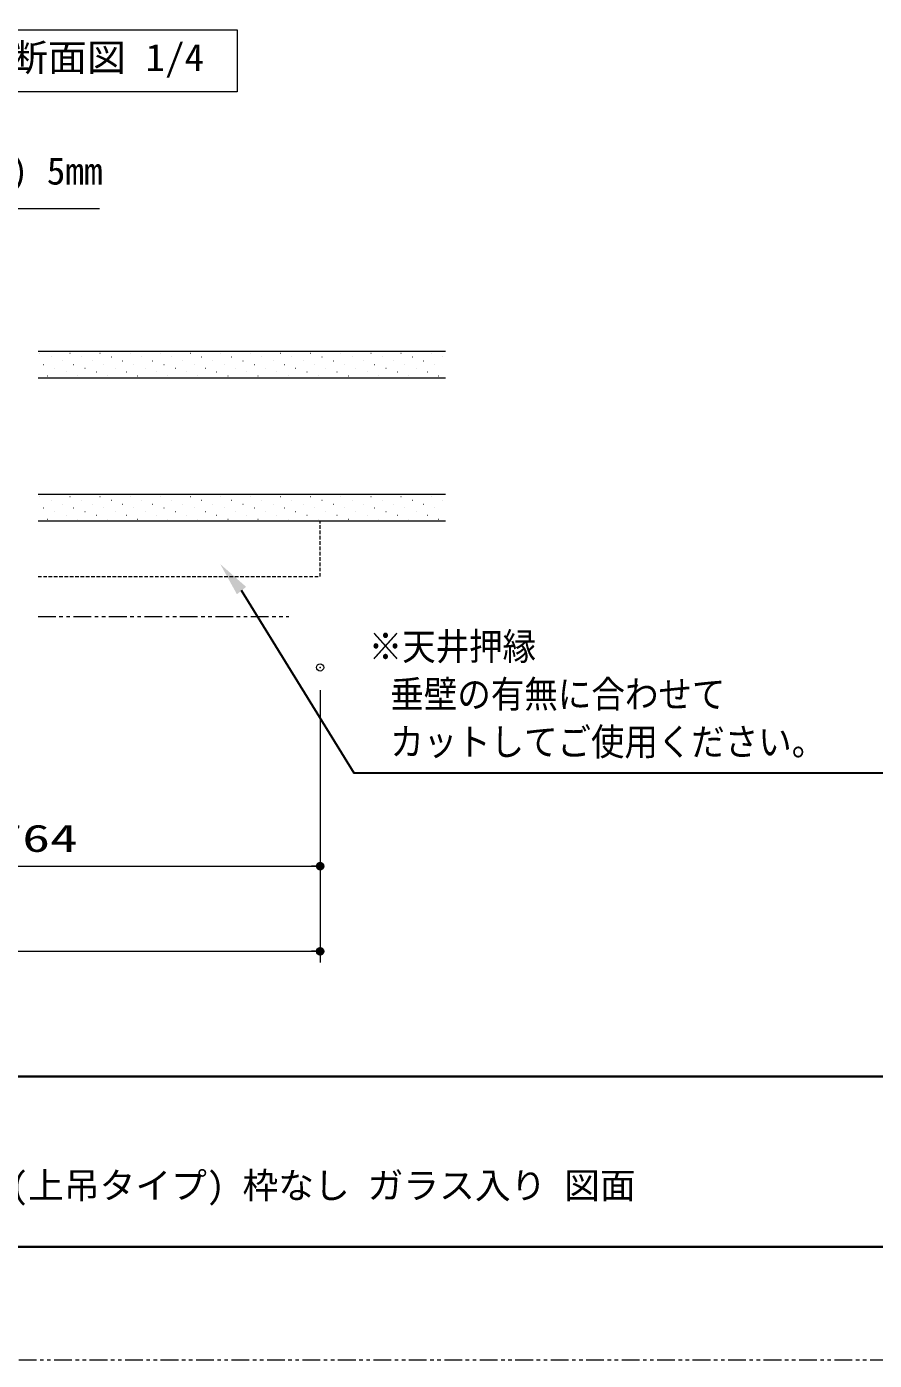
# Model space of a CAD drawing. Units: millimetres, scale not verified. Extents: x -1306 to 1306, y -607 to 607.
# Drawn here: x -641.4 to -342.7, y -594 to -124.1 of the extents above; entities that cross this region are included whole.
import ezdxf
from ezdxf.enums import TextEntityAlignment as Align

# ---------------------------------------------------------------- set-up
doc = ezdxf.new("R2010")
doc.units = ezdxf.units.MM
doc.header["$LTSCALE"] = 5
doc.header["$PDMODE"] = 32
doc.header["$PDSIZE"] = 2.5
doc.linetypes.add('USER1', pattern=[2.5, 1.25, -0.25, 0.25, -0.25, 0.25, -0.25])
doc.linetypes.add('USER2', pattern=[0.375, 0.25, -0.125])
for name, color, linetype, lineweight in [('0-1_線(黄)', 2, 'Continuous', 15), ('0-3_陰線', 4, 'USER1', 9), ('0-8_二点鎖線', 4, 'USER1', 9), ('0-B_点線(水)', 4, 'USER2', 9), ('0-D_線(白)', 7, 'Continuous', 30), ('1-1_寸法線', 3, 'Continuous', 13), ('1-2_ハッチング', 6, 'Continuous', 9), ('1-4_DEFPOINTS', 7, 'Continuous', 5), ('1-5_0', 3, 'Continuous', 25), ('1-7_図面枠', 7, 'Continuous', 35)]:
    doc.layers.add(name, color=color, linetype=linetype, lineweight=lineweight)
doc.styles.add('ＭＳ ゴシック', font='')
doc.styles.get('ＭＳ ゴシック').set_extended_font_data('MS Gothic')

# ---------------------------------------------------------------- blocks, each defined once
blk = doc.blocks.new('_DOT')
at = {"layer": '1-5_0'}
blk.add_line((-2.5, 0), (-5, 0), dxfattribs=at)
for points in [[(0, 0), (-2.5, 0), (-2.48, 0.313)], [(0, 0), (-2.48, -0.313), (-2.5, 0)], [(0, 0), (-2.48, 0.313), (-2.421, 0.622)], [(0, 0), (-2.421, -0.622), (-2.48, -0.313)], [(0, 0), (-2.421, 0.622), (-2.324, 0.92)], [(0, 0), (-2.324, -0.92), (-2.421, -0.622)], [(0, 0), (-2.324, 0.92), (-2.191, 1.204)], [(0, 0), (-2.191, -1.204), (-2.324, -0.92)], [(0, 0), (-2.191, 1.204), (-2.023, 1.469)], [(0, 0), (-2.023, -1.469), (-2.191, -1.204)], [(0, 0), (-2.023, 1.469), (-1.822, 1.711)], [(0, 0), (-1.822, -1.711), (-2.023, -1.469)], [(0, 0), (-1.822, 1.711), (-1.594, 1.926)], [(0, 0), (-1.594, -1.926), (-1.822, -1.711)], [(0, 0), (-1.594, 1.926), (-1.34, 2.111)], [(0, 0), (-1.34, -2.111), (-1.594, -1.926)], [(0, 0), (-1.34, 2.111), (-1.064, 2.262)], [(0, 0), (-1.064, -2.262), (-1.34, -2.111)], [(0, 0), (-1.064, 2.262), (-0.773, 2.378)], [(0, 0), (-0.773, -2.378), (-1.064, -2.262)], [(0, 0), (-0.773, 2.378), (-0.468, 2.456)], [(0, 0), (-0.468, -2.456), (-0.773, -2.378)], [(0, 0), (-0.468, 2.456), (-0.157, 2.495)], [(0, 0), (-0.157, -2.495), (-0.468, -2.456)], [(0, 0), (-0.157, 2.495), (0.157, 2.495)], [(0, 0), (0.157, -2.495), (-0.157, -2.495)], [(0, 0), (0.157, 2.495), (0.468, 2.456)], [(0, 0), (0.468, 2.456), (0.773, 2.378)], [(0, 0), (0.773, 2.378), (1.064, 2.262)], [(0, 0), (1.064, 2.262), (1.34, 2.111)], [(0, 0), (1.34, 2.111), (1.594, 1.926)], [(0, 0), (1.594, 1.926), (1.822, 1.711)], [(0, 0), (1.822, 1.711), (2.023, 1.469)], [(0, 0), (2.023, 1.469), (2.191, 1.204)], [(0, 0), (2.191, 1.204), (2.324, 0.92)], [(0, 0), (2.324, 0.92), (2.421, 0.622)], [(0, 0), (2.421, 0.622), (2.48, 0.313)], [(0, 0), (2.48, 0.313), (2.5, 0)], [(0, 0), (0.468, -2.456), (0.157, -2.495)], [(0, 0), (0.773, -2.378), (0.468, -2.456)], [(0, 0), (1.064, -2.262), (0.773, -2.378)], [(0, 0), (1.34, -2.111), (1.064, -2.262)], [(0, 0), (1.594, -1.926), (1.34, -2.111)], [(0, 0), (1.822, -1.711), (1.594, -1.926)], [(0, 0), (2.023, -1.469), (1.822, -1.711)], [(0, 0), (2.191, -1.204), (2.023, -1.469)], [(0, 0), (2.324, -0.92), (2.191, -1.204)], [(0, 0), (2.421, -0.622), (2.324, -0.92)], [(0, 0), (2.48, -0.313), (2.421, -0.622)], [(0, 0), (2.5, 0), (2.48, -0.313)]]:
    blk.add_solid(points, dxfattribs=at)

msp = doc.modelspace()

# ---------------------------------------------------------------- linework, layer by layer
at = {"layer": '0-1_線(黄)'}
for p, q in [((-637.414, -238.393), (-493.846, -238.393)), ((-637.414, -247.893), (-493.846, -247.893)), ((-493.846, -288.893), (-637.414, -288.893)), ((-493.846, -298.393), (-637.414, -298.393))]:
    msp.add_line(p, q, dxfattribs=at)
msp.add_lwpolyline([(-668.904, -125.291), (-567.228, -125.291), (-567.228, -147.126), (-668.904, -147.126)], close=True, dxfattribs=at)
at = {"layer": '0-3_陰線'}
msp.add_line((387.036, -594), (-1292.964, -594), dxfattribs=at)
at = {"layer": '0-8_二点鎖線'}
msp.add_line((-637.414, -331.893), (-548.997, -331.893), dxfattribs=at)
at = {"layer": '0-B_点線(水)'}
for p, q in [((-537.997, -317.893), (-537.997, -298.393)), ((-637.414, -317.893), (-537.997, -317.893))]:
    msp.add_line(p, q, dxfattribs=at)
at = {"layer": '0-D_線(白)'}
msp.add_lwpolyline([(-334.828, -387.146), (-526.006, -387.146), (-565.693, -322.796)], dxfattribs=at)
msp.add_solid([(-573.208, -313.441), (-564.069, -321.492), (-567.318, -324.101)], dxfattribs=at)
at = {"layer": '1-1_寸法線'}
for p, q in [((-537.997, -357.893), (-537.997, -453.893)), ((-537.997, -357.893), (-537.997, -423.893)), ((-735.483, -419.893), (-540.997, -419.893)), ((-1131.424, -449.893), (-540.997, -449.893))]:
    msp.add_line(p, q, dxfattribs=at)
msp.add_lwpolyline([(-615.76, -188.326), (-871.323, -188.326), (-907.997, -324.221)], dxfattribs=at)
at = {"layer": '1-2_ハッチング'}
for p, q in [((-636.792, -239.15), (-636.742, -239.15)), ((-626.185, -239.15), (-626.135, -239.15)), ((-615.579, -239.15), (-615.529, -239.15)), ((-604.972, -239.15), (-604.922, -239.15)), ((-594.366, -239.15), (-594.316, -239.15)), ((-583.759, -239.15), (-583.709, -239.15)), ((-573.152, -239.15), (-573.102, -239.15)), ((-562.546, -239.15), (-562.496, -239.15)), ((-551.939, -239.15), (-551.889, -239.15)), ((-541.333, -239.15), (-541.283, -239.15)), ((-530.726, -239.15), (-530.676, -239.15)), ((-520.119, -239.15), (-520.069, -239.15)), ((-509.513, -239.15), (-509.463, -239.15)), ((-498.906, -239.15), (-498.856, -239.15)), ((-635.466, -243.127), (-635.416, -243.127)), ((-632.815, -240.476), (-632.765, -240.476)), ((-628.837, -241.801), (-628.787, -241.801)), ((-624.86, -243.127), (-624.81, -243.127)), ((-622.208, -240.476), (-622.158, -240.476)), ((-618.231, -241.801), (-618.181, -241.801)), ((-614.253, -243.127), (-614.203, -243.127)), ((-611.601, -240.476), (-611.551, -240.476)), ((-607.624, -241.801), (-607.574, -241.801)), ((-603.646, -243.127), (-603.596, -243.127)), ((-600.995, -240.476), (-600.945, -240.476)), ((-597.017, -241.801), (-596.967, -241.801)), ((-593.04, -243.127), (-592.99, -243.127)), ((-590.388, -240.476), (-590.338, -240.476)), ((-586.411, -241.801), (-586.361, -241.801)), ((-582.433, -243.127), (-582.383, -243.127)), ((-579.782, -240.476), (-579.732, -240.476)), ((-575.804, -241.801), (-575.754, -241.801)), ((-571.827, -243.127), (-571.777, -243.127)), ((-569.175, -240.476), (-569.125, -240.476)), ((-565.197, -241.801), (-565.147, -241.801)), ((-561.22, -243.127), (-561.17, -243.127)), ((-558.568, -240.476), (-558.518, -240.476)), ((-554.591, -241.801), (-554.541, -241.801)), ((-550.613, -243.127), (-550.563, -243.127)), ((-547.962, -240.476), (-547.912, -240.476)), ((-543.984, -241.801), (-543.934, -241.801)), ((-540.007, -243.127), (-539.957, -243.127)), ((-537.355, -240.476), (-537.305, -240.476)), ((-533.378, -241.801), (-533.328, -241.801)), ((-529.4, -243.127), (-529.35, -243.127)), ((-526.749, -240.476), (-526.699, -240.476)), ((-522.771, -241.801), (-522.721, -241.801)), ((-518.794, -243.127), (-518.744, -243.127)), ((-516.142, -240.476), (-516.092, -240.476)), ((-512.164, -241.801), (-512.114, -241.801)), ((-508.187, -243.127), (-508.137, -243.127)), ((-505.535, -240.476), (-505.485, -240.476)), ((-501.558, -241.801), (-501.508, -241.801)), ((-497.58, -243.127), (-497.53, -243.127)), ((-494.929, -240.476), (-494.879, -240.476)), ((-634.14, -247.105), (-634.09, -247.105)), ((-631.489, -244.453), (-631.439, -244.453)), ((-627.511, -245.779), (-627.461, -245.779)), ((-623.534, -247.105), (-623.484, -247.105)), ((-620.882, -244.453), (-620.832, -244.453)), ((-616.905, -245.779), (-616.855, -245.779)), ((-612.927, -247.105), (-612.877, -247.105)), ((-610.276, -244.453), (-610.226, -244.453)), ((-606.298, -245.779), (-606.248, -245.779)), ((-602.321, -247.105), (-602.271, -247.105)), ((-599.669, -244.453), (-599.619, -244.453)), ((-595.691, -245.779), (-595.641, -245.779)), ((-591.714, -247.105), (-591.664, -247.105)), ((-589.062, -244.453), (-589.012, -244.453)), ((-585.085, -245.779), (-585.035, -245.779)), ((-581.107, -247.105), (-581.057, -247.105)), ((-578.456, -244.453), (-578.406, -244.453)), ((-574.478, -245.779), (-574.428, -245.779)), ((-570.501, -247.105), (-570.451, -247.105)), ((-567.849, -244.453), (-567.799, -244.453)), ((-563.872, -245.779), (-563.822, -245.779)), ((-559.894, -247.105), (-559.844, -247.105)), ((-557.243, -244.453), (-557.193, -244.453)), ((-553.265, -245.779), (-553.215, -245.779)), ((-549.288, -247.105), (-549.238, -247.105)), ((-546.636, -244.453), (-546.586, -244.453)), ((-542.658, -245.779), (-542.608, -245.779)), ((-538.681, -247.105), (-538.631, -247.105)), ((-536.029, -244.453), (-535.979, -244.453)), ((-532.052, -245.779), (-532.002, -245.779)), ((-528.074, -247.105), (-528.024, -247.105)), ((-525.423, -244.453), (-525.373, -244.453)), ((-521.445, -245.779), (-521.395, -245.779)), ((-517.468, -247.105), (-517.418, -247.105)), ((-514.816, -244.453), (-514.766, -244.453)), ((-510.839, -245.779), (-510.789, -245.779)), ((-506.861, -247.105), (-506.811, -247.105)), ((-504.21, -244.453), (-504.16, -244.453)), ((-500.232, -245.779), (-500.182, -245.779)), ((-496.255, -247.105), (-496.205, -247.105)), ((-636.792, -289.65), (-636.742, -289.65)), ((-632.815, -290.976), (-632.765, -290.976)), ((-626.185, -289.65), (-626.135, -289.65)), ((-622.208, -290.976), (-622.158, -290.976)), ((-615.579, -289.65), (-615.529, -289.65)), ((-611.601, -290.976), (-611.551, -290.976)), ((-604.972, -289.65), (-604.922, -289.65)), ((-600.995, -290.976), (-600.945, -290.976)), ((-594.366, -289.65), (-594.316, -289.65)), ((-590.388, -290.976), (-590.338, -290.976)), ((-583.759, -289.65), (-583.709, -289.65)), ((-579.782, -290.976), (-579.732, -290.976)), ((-573.152, -289.65), (-573.102, -289.65)), ((-569.175, -290.976), (-569.125, -290.976)), ((-562.546, -289.65), (-562.496, -289.65)), ((-558.568, -290.976), (-558.518, -290.976)), ((-551.939, -289.65), (-551.889, -289.65)), ((-547.962, -290.976), (-547.912, -290.976)), ((-541.333, -289.65), (-541.283, -289.65)), ((-537.355, -290.976), (-537.305, -290.976)), ((-530.726, -289.65), (-530.676, -289.65)), ((-526.749, -290.976), (-526.699, -290.976)), ((-520.119, -289.65), (-520.069, -289.65)), ((-516.142, -290.976), (-516.092, -290.976)), ((-509.513, -289.65), (-509.463, -289.65)), ((-505.535, -290.976), (-505.485, -290.976)), ((-498.906, -289.65), (-498.856, -289.65)), ((-494.929, -290.976), (-494.879, -290.976)), ((-635.466, -293.627), (-635.416, -293.627)), ((-631.489, -294.953), (-631.439, -294.953)), ((-628.837, -292.301), (-628.787, -292.301)), ((-624.86, -293.627), (-624.81, -293.627)), ((-620.882, -294.953), (-620.832, -294.953)), ((-618.231, -292.301), (-618.181, -292.301)), ((-614.253, -293.627), (-614.203, -293.627)), ((-610.276, -294.953), (-610.226, -294.953)), ((-607.624, -292.301), (-607.574, -292.301)), ((-603.646, -293.627), (-603.596, -293.627)), ((-599.669, -294.953), (-599.619, -294.953)), ((-597.017, -292.301), (-596.967, -292.301)), ((-593.04, -293.627), (-592.99, -293.627)), ((-589.062, -294.953), (-589.012, -294.953)), ((-586.411, -292.301), (-586.361, -292.301)), ((-582.433, -293.627), (-582.383, -293.627)), ((-578.456, -294.953), (-578.406, -294.953)), ((-575.804, -292.301), (-575.754, -292.301)), ((-571.827, -293.627), (-571.777, -293.627)), ((-567.849, -294.953), (-567.799, -294.953)), ((-565.197, -292.301), (-565.147, -292.301)), ((-561.22, -293.627), (-561.17, -293.627)), ((-557.243, -294.953), (-557.193, -294.953)), ((-554.591, -292.301), (-554.541, -292.301)), ((-550.613, -293.627), (-550.563, -293.627)), ((-546.636, -294.953), (-546.586, -294.953)), ((-543.984, -292.301), (-543.934, -292.301)), ((-540.007, -293.627), (-539.957, -293.627)), ((-536.029, -294.953), (-535.979, -294.953)), ((-533.378, -292.301), (-533.328, -292.301)), ((-529.4, -293.627), (-529.35, -293.627)), ((-525.423, -294.953), (-525.373, -294.953)), ((-522.771, -292.301), (-522.721, -292.301)), ((-518.794, -293.627), (-518.744, -293.627)), ((-514.816, -294.953), (-514.766, -294.953)), ((-512.164, -292.301), (-512.114, -292.301)), ((-508.187, -293.627), (-508.137, -293.627)), ((-504.21, -294.953), (-504.16, -294.953)), ((-501.558, -292.301), (-501.508, -292.301)), ((-497.58, -293.627), (-497.53, -293.627)), ((-634.14, -297.605), (-634.09, -297.605)), ((-627.511, -296.279), (-627.461, -296.279)), ((-623.534, -297.605), (-623.484, -297.605)), ((-616.905, -296.279), (-616.855, -296.279)), ((-612.927, -297.605), (-612.877, -297.605)), ((-606.298, -296.279), (-606.248, -296.279)), ((-602.321, -297.605), (-602.271, -297.605)), ((-595.691, -296.279), (-595.641, -296.279)), ((-591.714, -297.605), (-591.664, -297.605)), ((-585.085, -296.279), (-585.035, -296.279)), ((-581.107, -297.605), (-581.057, -297.605)), ((-574.478, -296.279), (-574.428, -296.279)), ((-570.501, -297.605), (-570.451, -297.605)), ((-563.872, -296.279), (-563.822, -296.279)), ((-559.894, -297.605), (-559.844, -297.605)), ((-553.265, -296.279), (-553.215, -296.279)), ((-549.288, -297.605), (-549.238, -297.605)), ((-542.658, -296.279), (-542.608, -296.279)), ((-538.681, -297.605), (-538.631, -297.605)), ((-532.052, -296.279), (-532.002, -296.279)), ((-528.074, -297.605), (-528.024, -297.605)), ((-521.445, -296.279), (-521.395, -296.279)), ((-517.468, -297.605), (-517.418, -297.605)), ((-510.839, -296.279), (-510.789, -296.279)), ((-506.861, -297.605), (-506.811, -297.605)), ((-500.232, -296.279), (-500.182, -296.279)), ((-496.255, -297.605), (-496.205, -297.605))]:
    msp.add_line(p, q, dxfattribs=at)
at = {"layer": '1-4_DEFPOINTS'}
for p in [(-537.997, -349.893), (-537.997, -419.893), (-537.997, -449.893)]:
    msp.add_point(p, dxfattribs=at)
at = {"layer": '1-7_図面枠'}
msp.add_line((-1252.964, -494), (347.036, -494), dxfattribs=at)
msp.add_lwpolyline([(-1252.964, -554), (347.036, -554), (347.036, 554), (-1252.964, 554)], close=True, dxfattribs=at)

# ---------------------------------------------------------------- block references
at = {"layer": '1-1_寸法線', "xscale": 0.6, "yscale": 0.6}
for p in [(-537.997, -419.893), (-537.997, -449.893)]:
    msp.add_blockref('_DOT', p, dxfattribs=at)

# ---------------------------------------------------------------- texts
at = {"layer": '0-1_線(黄)', "style": 'ＭＳ ゴシック', "width": 1.05}
msp.add_text('縦断面図 1/4', height=9.621, dxfattribs=at).set_placement((-661.523, -142.67), align=Align.BOTTOM_LEFT)
at = {"layer": '1-1_寸法線', "style": 'ＭＳ ゴシック'}
msp.add_text('熱処理タペストリーガラス(フロスト) 5mm', height=9.621, dxfattribs=at).set_placement((-863.923, -182.647), align=Align.BOTTOM_LEFT)
for s, height, width, p in [('※天井押縁', 9.604, 0.9, (-520.86, -350.158)), (' 垂壁の有無に合わせて', 9.621, 0.9, (-519.168, -366.99)), (' カットしてご使用ください。', 9.604, 0.9, (-519.168, -383.759)), ('764', 9.604, 1.5, (-652.764, -417.743))]:
    msp.add_text(s, height=height, dxfattribs=dict(at, width=width)).set_placement(p, align=Align.BOTTOM_LEFT)
at = {"layer": '1-7_図面枠', "style": 'ＭＳ ゴシック'}
msp.add_text('ノッポ H2700 W813 アウトセット引き戸(上吊タイプ) 枠なし ガラス入り 図面', height=9.236, dxfattribs=at).set_placement((-873.76, -539.776), align=Align.BOTTOM_LEFT)

doc.saveas('drawing.dxf')
